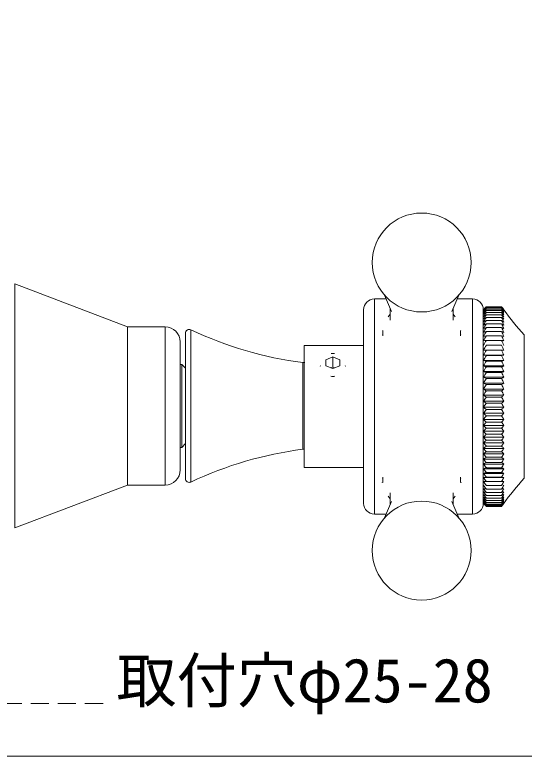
# Model space of a CAD drawing. Units: millimetres, scale not verified. Extents: x -354 to 426, y -525 to 245.
# Drawn here: x -119.4 to -51.7, y -101.2 to -2.8 of the extents above; entities that cross this region are included whole.
import ezdxf
from ezdxf.enums import TextEntityAlignment as Align

# ---------------------------------------------------------------- set-up
doc = ezdxf.new("R2010")
doc.units = ezdxf.units.MM
doc.header["$LTSCALE"] = 2
doc.linetypes.add('DASHED1', pattern=[1.8, 1.2, -0.6])
doc.layers.add('0-0_0', color=7, linetype='Continuous', lineweight=18)
doc.layers.add('1-4_02___PRT_ALL_AXES', color=7, linetype='Continuous', lineweight=18)
doc.styles.add('ＭＳ ゴシック', font='')
doc.styles.get('ＭＳ ゴシック').set_extended_font_data('MS Gothic')

# ---------------------------------------------------------------- blocks, each defined once
blk = doc.blocks.new('D110')
at = {"layer": '0-0_0', "color": 3}
blk.add_line((989.019, 162.869), (1193.209, 162.869), dxfattribs=at)

msp = doc.modelspace()

# ---------------------------------------------------------------- linework, layer by layer
at = {"layer": '0-0_0'}
for p, q in [((-70.207, -40.03), (-69.294, -42.187)), ((-60.352, -40.03), (-61.265, -42.187)), ((-69.999, -40.521), (-71.565, -40.521)), ((-71.565, -40.521), (-71.565, -69.092)), ((-58.517, -40.521), (-60.56, -40.521)), ((-58.517, -40.521), (-58.517, -69.092)), ((-72.994, -41.95), (-72.994, -67.664)), ((-69.47, -41.772), (-69.47, -43.358)), ((-61.089, -41.772), (-61.089, -43.358)), ((-57.089, -41.95), (-57.017, -41.878)), ((-57.017, -41.878), (-57.089, -41.95)), ((-57.089, -41.95), (-57.089, -67.664)), ((-57.024, -42.141), (-57.089, -42.195)), ((-57.037, -42.002), (-57.033, -41.998)), ((-56.681, -41.599), (-56.733, -41.647)), ((-56.733, -41.657), (-56.681, -41.599)), ((-56.681, -41.548), (-54.66, -41.548)), ((-54.66, -41.599), (-56.681, -41.599)), ((-56.681, -41.703), (-54.66, -41.703)), ((-56.681, -41.858), (-54.66, -41.858)), ((-56.681, -42.064), (-54.66, -42.064)), ((-56.681, -42.32), (-54.66, -42.32)), ((-54.611, -41.665), (-54.66, -41.599)), ((-54.585, -41.797), (-54.66, -41.703)), ((-54.607, -41.623), (-54.587, -41.65)), ((-54.423, -41.877), (-54.371, -41.95)), ((-69.47, -42.564), (-69.733, -42.887)), ((-61.089, -42.564), (-60.826, -42.887)), ((-56.681, -42.626), (-54.66, -42.626)), ((-56.681, -42.98), (-54.66, -42.98)), ((-99.369, -44.226), (-104.369, -44.226)), ((-99.369, -65.226), (-99.369, -44.226)), ((-56.681, -43.381), (-54.66, -43.381)), ((-56.681, -43.826), (-54.66, -43.826)), ((-96.669, -45.068), (-96.669, -64.379)), ((-95.956, -44.616), (-95.956, -64.832)), ((-70.422, -44.705), (-70.422, -45.41)), ((-60.137, -44.705), (-60.137, -45.41)), ((-56.681, -44.315), (-54.66, -44.315)), ((-56.681, -44.846), (-54.66, -44.846)), ((-97.369, -63.226), (-97.369, -46.226)), ((-56.681, -45.415), (-54.66, -45.415)), ((-56.681, -46.022), (-54.66, -46.022)), ((-51.66, -64.33), (-51.66, -45.283)), ((-72.994, -46.712), (-80.898, -46.712)), ((-80.898, -46.712), (-80.898, -62.902)), ((-56.681, -46.663), (-54.66, -46.663)), ((-77.089, -48.219), (-78.041, -48.608)), ((-76.137, -48.608), (-77.089, -48.219)), ((-77.089, -48.219), (-77.089, -49.566)), ((-54.371, -47.326), (-57.089, -47.326)), ((-56.681, -47.337), (-57.089, -47.326)), ((-54.371, -47.997), (-57.089, -47.997)), ((-56.681, -47.337), (-54.66, -47.337)), ((-56.681, -48.04), (-54.66, -48.04)), ((-54.371, -47.326), (-54.66, -47.337)), ((-81.069, -48.976), (-81.069, -60.474)), ((-78.041, -48.608), (-78.041, -49.386)), ((-76.137, -49.386), (-76.137, -48.608)), ((-54.371, -48.696), (-57.089, -48.696)), ((-56.681, -48.77), (-54.66, -48.77)), ((-97.369, -49.226), (-97.169, -49.226)), ((-96.669, -49.726), (-97.169, -49.226)), ((-97.169, -49.226), (-97.169, -60.226)), ((-78.041, -49.386), (-77.089, -49.774)), ((-77.089, -49.566), (-77.344, -49.67)), ((-77.089, -49.774), (-76.137, -49.386)), ((-76.834, -49.67), (-77.089, -49.566)), ((-54.371, -49.418), (-57.089, -49.418)), ((-54.371, -50.162), (-57.089, -50.162)), ((-56.681, -49.523), (-54.66, -49.523)), ((-96.67, -64.38), (-96.669, -50.341)), ((-54.371, -50.924), (-57.089, -50.924)), ((-56.681, -50.298), (-54.66, -50.298)), ((-56.681, -51.09), (-54.66, -51.09)), ((-54.371, -51.701), (-57.089, -51.701)), ((-56.681, -51.897), (-54.66, -51.897)), ((-54.371, -52.49), (-57.089, -52.49)), ((-56.681, -52.715), (-54.66, -52.715)), ((-54.371, -53.289), (-57.089, -53.289)), ((-54.371, -54.094), (-57.089, -54.094)), ((-56.681, -53.542), (-54.66, -53.542)), ((-54.371, -54.901), (-57.089, -54.901)), ((-56.681, -54.374), (-54.66, -54.374)), ((-54.371, -55.708), (-57.089, -55.708)), ((-56.681, -55.207), (-54.66, -55.207)), ((-56.681, -56.039), (-54.66, -56.039)), ((-54.371, -56.512), (-57.089, -56.512)), ((-56.681, -56.865), (-54.66, -56.865)), ((-54.371, -57.309), (-57.089, -57.309)), ((-56.681, -57.684), (-54.66, -57.684)), ((-54.371, -58.096), (-57.089, -58.096)), ((-54.371, -58.87), (-57.089, -58.87)), ((-56.681, -58.492), (-54.66, -58.492)), ((-96.669, -59.726), (-97.169, -60.226)), ((-54.371, -59.627), (-57.089, -59.627)), ((-56.681, -59.284), (-54.66, -59.284)), ((-97.369, -60.226), (-97.169, -60.226)), ((-54.371, -60.366), (-57.089, -60.366)), ((-56.681, -60.06), (-54.66, -60.06)), ((-56.681, -60.814), (-54.66, -60.814)), ((-54.371, -61.083), (-57.089, -61.083)), ((-54.371, -61.776), (-57.089, -61.776)), ((-56.681, -61.545), (-54.66, -61.545)), ((-72.994, -62.902), (-80.898, -62.902)), ((-54.371, -62.44), (-57.089, -62.44)), ((-56.681, -62.249), (-54.66, -62.249)), ((-56.681, -62.924), (-54.66, -62.924)), ((-54.371, -63.075), (-57.089, -63.075)), ((-54.371, -63.677), (-57.089, -63.677)), ((-56.681, -63.567), (-54.66, -63.567)), ((-70.422, -64.908), (-70.422, -64.204)), ((-60.137, -64.908), (-60.137, -64.204)), ((-54.371, -64.244), (-57.089, -64.244)), ((-54.371, -64.773), (-57.089, -64.773)), ((-56.681, -64.175), (-54.66, -64.175)), ((-56.681, -64.746), (-54.66, -64.746)), ((-99.369, -65.226), (-104.369, -65.226)), ((-56.681, -65.278), (-54.66, -65.278)), ((-56.681, -65.769), (-54.66, -65.769)), ((-69.47, -67.049), (-69.733, -66.727)), ((-69.47, -67.842), (-69.47, -66.255)), ((-61.089, -67.842), (-61.089, -66.255)), ((-61.089, -67.049), (-60.826, -66.727)), ((-56.681, -66.216), (-54.66, -66.216)), ((-56.681, -66.618), (-54.66, -66.618)), ((-70.207, -69.584), (-69.294, -67.426)), ((-60.352, -69.584), (-61.265, -67.426)), ((-56.988, -67.566), (-57.089, -67.454)), ((-57.089, -67.664), (-57.017, -67.736)), ((-56.681, -67.906), (-56.759, -67.82)), ((-56.681, -66.974), (-54.66, -66.974)), ((-56.681, -67.282), (-54.66, -67.282)), ((-56.681, -67.54), (-54.66, -67.54)), ((-56.681, -67.749), (-54.66, -67.749)), ((-56.681, -67.906), (-54.66, -67.906)), ((-56.681, -68.011), (-56.734, -67.955)), ((-56.734, -67.965), (-56.681, -68.011)), ((-56.681, -68.065), (-56.708, -68.037)), ((-56.681, -68.011), (-54.66, -68.011)), ((-56.681, -68.065), (-54.66, -68.065)), ((-54.66, -68.011), (-54.609, -67.947)), ((-69.999, -69.092), (-71.565, -69.092)), ((-58.517, -69.092), (-60.56, -69.092))]:
    msp.add_line(p, q, dxfattribs=at)
at = {"layer": '0-0_0', "lineweight": 15}
for p, q in [((-81.069, -48.976), (-80.817, -48.976)), ((-81.069, -60.474), (-80.892, -60.474))]:
    msp.add_line(p, q, dxfattribs=at)
at = {"layer": '0-0_0'}
for points in [[(-57.089, -41.981), (-57.077, -41.968), (-57.073, -41.964)], [(-57.073, -41.966), (-57.077, -41.97), (-57.089, -41.981)], [(-57.033, -42.013), (-57.036, -42.016), (-57.048, -42.027), (-57.089, -42.063)], [(-56.759, -41.629), (-56.707, -41.575), (-56.681, -41.548)], [(-54.66, -41.548), (-54.637, -41.583), (-54.589, -41.654)], [(-57.089, -67.574), (-57.055, -67.603), (-57.049, -67.608), (-57.045, -67.611)], [(-57.044, -67.622), (-57.048, -67.618), (-57.089, -67.574)], [(-57.089, -67.644), (-57.083, -67.65), (-57.079, -67.653)], [(-57.079, -67.654), (-57.083, -67.65), (-57.089, -67.644)], [(-54.586, -67.956), (-54.635, -68.028), (-54.66, -68.065)]]:
    msp.add_lwpolyline(points, dxfattribs=at)
at = {"layer": '0-0_0', "color": 4, "linetype": 'DASHED1', "lineweight": 9}
msp.add_lwpolyline([(-142.431, -98.358), (-142.431, -94.251), (-107.059, -94.251)], dxfattribs=at)
at = {"layer": '0-0_0'}
for centre in [(-65.279, -35.683), (-65.279, -73.931)]:
    msp.add_circle(centre, 6.571, dxfattribs=at)
for centre, radius, start, end in [((28.931, 5.474), 188.95, 92.81566, 182.63721), ((-71.565, -41.95), 1.429, 90, 180), ((-58.517, -41.95), 1.429, 0, 90), ((-37.679, -57.842), 24.931, 139.92858, 141.12584), ((-36.243, -58.315), 26.241, 141.15779, 142.60024), ((-40.082, -56.62), 22.386, 139.23346, 139.43873), ((-34.988, -58.736), 27.36, 142.45651, 143.88121), ((-17.629, -93.289), 64.413, 127.3207, 127.77823), ((-33.791, -59.209), 28.447, 143.5794, 144.98645), ((-19.897, -94.839), 64.119, 125.00699, 125.45311), ((-11.138, -90.612), 66.907, 132.95893, 133.35862), ((-40.214, -57.452), 22.893, 136.27514, 137.42685), ((-38.768, -57.755), 24.122, 138.13698, 139.21735), ((-12.607, -91.953), 66.84, 131.25375, 131.6558), ((-14.917, -92.705), 65.801, 129.39872, 129.78612), ((-41.354, -57.544), 22.153, 134.05337, 134.99484), ((-8.249, -91.074), 69.271, 134.44813, 134.74928), ((-35.038, -60.065), 28.383, 139.68889, 139.9286), ((-101.927, -71.357), 55.853, 31.63257, 32.19336), ((-110.053, -72.999), 63.546, 28.80872, 29.34488), ((-118.244, -75.075), 71.524, 26.74518, 27.2551), ((-105.684, -71.952), 59.316, 30.10992, 30.66179), ((-0.215, 4.437), 71.467, 220.37466, 220.73101), ((-114.283, -74.056), 67.664, 27.69525, 28.21724), ((-4.614, 3.782), 67.871, 222.49181, 222.85174), ((-8.836, 3.372), 64.712, 224.91765, 225.27888), ((10.28, 7.213), 81.24, 216.98847, 217.26811), ((-94.871, -68.679), 48.508, 33.39309, 33.85669), ((-94.356, -70.459), 49.108, 35.59366, 35.92075), ((14.232, 7.659), 84.661, 215.62157, 215.87156), ((6.495, 7.009), 78.184, 218.6266, 218.87642), ((-24.988, -20.822), 36.191, 215.71872, 222.52451), ((-32.67, -59.726), 29.478, 144.54275, 145.93298), ((-22.062, -97.09), 64.535, 122.442, 122.87204), ((-31.46, -60.402), 30.653, 145.36527, 146.73012), ((-24.088, -100.323), 65.958, 119.61382, 120.02212), ((-12.249, 3.975), 63.011, 227.69485, 228.04916), ((-125.271, -77.042), 78.396, 25.26173, 25.75221), ((-121.895, -76.059), 75.088, 25.93916, 26.43881), ((-16.061, 4.451), 61.152, 230.86102, 231.20925), ((-99.369, -46.226), 2, 0, 90), ((-30.473, -61.025), 31.595, 146.0501, 147.39801), ((-25.944, -104.991), 68.852, 116.51485, 116.89472), ((-29.676, -61.627), 32.344, 146.60833, 147.94471), ((-27.6, -111.861), 73.99, 113.14397, 113.48785), ((-19.545, 5.78), 60.414, 234.46141, 234.79751), ((-128.318, -78.014), 81.393, 24.70017, 25.18259), ((-130.942, -78.944), 83.977, 24.24415, 24.71995), ((-22.65, 8.479), 61.323, 238.53369, 238.84971), ((-96.169, -45.068), 0.5, 64.75337, 179.99698), ((-74.63, 0.608), 50, 244.75336, 262.60124), ((-67.919, -44.705), 2.599, 179.73457, 180.00006), ((-67.91, -44.705), 2.607, 180.00007, 180.23448), ((-67.806, -45.728), 2.712, 165.10536, 169.89508), ((-62.762, -45.73), 2.722, 10.11245, 14.88594), ((-62.64, -44.705), 2.599, 359.99994, 0.26549), ((-62.649, -44.705), 2.607, 359.76557, 359.99993), ((-29.018, -62.246), 32.966, 147.0493, 148.37621), ((-29.031, -122.358), 82.797, 109.50899, 109.80866), ((-28.508, -62.878), 33.45, 147.37891, 148.69855), ((-30.214, -139.458), 98.245, 105.6289, 105.87601), ((-25.343, 13.481), 64.806, 243.10307, 243.38919), ((-133.091, -79.821), 86.093, 23.8857, 24.35632), ((-27.564, 22.805), 72.875, 248.17246, 248.417), ((-134.778, -80.66), 87.758, 23.61888, 24.08546), ((-31.129, -170.608), 127.774, 101.53556, 101.72226), ((-28.155, -63.518), 33.785, 147.60153, 148.91617), ((-27.964, -64.162), 33.967, 147.72008, 149.03203), ((-31.764, -241.23), 196.792, 97.27409, 97.3938), ((-136.562, -82.155), 89.518, 23.34356, 23.80604), ((-29.278, 41.445), 90.493, 253.71077, 253.9013), ((-135.967, -81.451), 88.935, 23.43921, 23.90294), ((-30.471, 86.339), 134.553, 259.64338, 259.76844), ((-27.938, -64.809), 33.992, 147.73612, 149.04769), ((-136.626, -82.802), 89.579, 23.33058, 23.79299), ((-77.089, -50.252), 2.486, 89.99977, 95.48961), ((-77.089, -50.247), 2.481, 84.50442, 90.00561), ((-28.077, -65.455), 33.859, 147.64984, 148.96339), ((-28.38, -66.098), 33.571, 147.46013, 148.77796), ((-136.22, -83.417), 89.184, 23.40025, 23.86341), ((-135.214, -83.937), 88.19, 23.55329, 24.01881), ((-28.841, -66.736), 33.133, 147.1645, 148.4889), ((-31.359, 91.769), 142.802, 259.62001, 259.78631), ((-133.652, -84.372), 86.644, 23.79227, 24.26162), ((-29.711, -145.484), 99.881, 104.29375, 104.46488), ((-77.83, -48.967), 1.028, 206.02719, 206.71642), ((-76.347, -48.967), 1.028, 333.28202, 333.97283), ((-29.454, -67.368), 32.554, 146.75905, 148.09223), ((-29.43, 32.024), 86.715, 251.39959, 251.68365), ((-30.53, 52.584), 105.403, 255.40579, 255.63473), ((-28.155, -121.808), 76.99, 109.90829, 110.13718), ((-131.676, -84.776), 84.701, 24.12149, 24.59546), ((-26.085, -110.588), 66.719, 115.08465, 115.35897), ((-30.208, -67.994), 31.843, 146.23835, 147.58243), ((-28.074, 19.604), 76.263, 247.63821, 247.96912), ((-31.092, -68.614), 31.014, 145.59538, 146.95233), ((-129.219, -85.106), 82.284, 24.54619, 25.02618), ((-23.54, -104.805), 62.078, 119.7786, 120.08637), ((-126.26, -85.336), 79.368, 25.07352, 25.56137), ((-26.486, 11.448), 70.173, 244.14459, 244.51402), ((-32.337, -69.061), 29.787, 144.81446, 146.19968), ((-20.559, -101.863), 60.494, 123.98206, 124.31279), ((-122.988, -85.533), 76.158, 25.71336, 26.21), ((-24.69, 5.789), 66.68, 240.92932, 241.32946), ((-33.43, -69.671), 28.777, 143.89824, 145.29989), ((-17.185, -100.583), 60.792, 127.71253, 128.05762), ((-119.409, -85.684), 72.659, 26.47744, 26.98407), ((-22.714, 1.707), 64.856, 237.99297, 238.41685), ((-34.605, -70.282), 27.705, 142.82705, 144.24616), ((-20.589, -1.325), 64.162, 235.32875, 235.77037), ((-10.082, -100.133), 63.884, 133.89016, 134.25089), ((-13.47, -100.336), 62.34, 131.00272, 131.3556), ((-115.48, -85.743), 68.818, 27.38013, 27.89878), ((-36.524, -70.381), 25.74, 142.40761, 143.03121), ((-18.35, -3.633), 64.258, 232.92487, 233.37926), ((-34.924, -71.616), 27.761, 141.60378, 142.40209), ((-116.624, -88.663), 70.819, 28.67776, 28.95922), ((-5.917, -101.009), 66.886, 136.42142, 136.78172), ((-105.485, -82.567), 58.12, 28.42503, 28.6752), ((-37.127, -71.525), 25.468, 140.15523, 141.60942), ((-16.031, -5.426), 64.916, 230.76659, 231.22975), ((-38.434, -72.174), 24.358, 138.51539, 139.985), ((-107.143, -85.784), 60.74, 29.68005, 30.22602), ((-1.628, -102.152), 70.278, 138.63409, 138.99186), ((-102.842, -85.783), 56.624, 31.12758, 31.68871), ((-13.668, -6.847), 65.969, 228.83782, 229.30661), ((-39.744, -72.859), 23.295, 136.64179, 138.12322), ((2.743, -103.485), 73.949, 140.56502, 140.91885), ((-99.797, -86.612), 54.057, 32.82498, 33.38579), ((-41.037, -73.6), 22.317, 134.5073, 135.99452), ((-11.694, -8.424), 66.711, 227.12015, 227.59628), ((7.177, -104.969), 77.844, 142.24707, 142.59584), ((-95.404, -86.612), 49.969, 34.79823, 35.3747), ((-9.372, -9.366), 68.202, 225.6019, 226.07945), ((-42.292, -74.427), 21.471, 132.08204, 133.56585), ((-7.118, -10.163), 69.781, 224.26621, 224.74389), ((11.492, -106.462), 81.715, 143.70838, 144.05211), ((-91.144, -86.687), 46.109, 37.10659, 37.6978), ((15.677, -107.966), 85.54, 144.9736, 145.31228), ((-43.489, -75.382), 20.813, 129.33433, 130.80135), ((-4.967, -10.854), 71.383, 223.09957, 223.57651), ((-87.075, -86.887), 42.575, 39.81215, 40.41575), ((19.74, -109.496), 89.327, 146.06371, 146.39718), ((-74.636, -110.058), 50, 97.39272, 115.23932), ((-44.61, -76.534), 20.423, 126.23221, 127.6638), ((-2.954, -11.469), 72.949, 222.08993, 222.56559), ((-45.636, -77.987), 20.418, 122.74624, 124.1175), ((23.491, -110.939), 92.845, 146.99593, 147.32478), ((-83.265, -87.3), 39.501, 42.98891, 43.60018), ((-79.778, -88.066), 37.061, 46.72235, 47.33296), ((-1.11, -12.031), 74.43, 221.22669, 221.70079), ((-46.553, -79.927), 20.988, 118.85367, 120.13272), ((0.536, -12.558), 75.783, 220.50076, 220.97321), ((26.899, -112.292), 96.058, 147.78495, 148.10974), ((-76.666, -89.412), 35.508, 51.10576, 51.7024), ((30.006, -113.597), 99.02, 148.44304, 148.76401), ((-47.344, -82.695), 22.477, 114.54419, 115.69233), ((1.958, -13.061), 76.973, 219.90444, 220.37532), ((-47.999, -87.005), 25.599, 109.82687, 110.80019), ((32.678, -114.787), 101.577, 148.97987, 149.29764), ((-73.976, -91.76), 35.27, 56.23061, 56.79352), ((-71.752, -95.995), 37.227, 62.16736, 62.66917), ((-99.369, -63.226), 2, 270, 0), ((3.134, -13.552), 77.97, 219.43145, 219.90092), ((-48.505, -94.649), 32.14, 104.73707, 105.49013), ((4.044, -14.037), 78.749, 219.07677, 219.54512), ((36.53, -116.754), 105.263, 149.7194, 150.03282), ((34.836, -115.825), 103.637, 149.40324, 149.7186), ((-70.032, -104.334), 43.57, 68.93387, 69.34056), ((-96.169, -64.379), 0.5, 180.05199, 295.23932), ((-67.919, -64.908), 2.599, 179.99994, 180.26577), ((-67.91, -64.908), 2.607, 179.76531, 179.99993), ((-67.806, -63.885), 2.712, 190.11018, 194.89461), ((-62.762, -63.883), 2.722, 345.11407, 349.88077), ((-62.649, -64.908), 2.607, 0.00007, 0.23471), ((-62.64, -64.908), 2.599, 359.73423, 0.00006), ((-48.856, -111.743), 48.207, 99.3413, 99.83286), ((-49.046, -181.635), 117.138, 93.73704, 93.93697), ((5.016, -15.003), 79.587, 218.70864, 219.17573), ((4.675, -14.519), 79.292, 218.83668, 219.30421), ((37.744, -117.571), 106.438, 149.93285, 150.2448), ((-68.193, -209.267), 145.153, 84.53609, 84.65067), ((-68.84, -124.307), 61.782, 76.45583, 76.73134), ((38.369, -118.217), 107.037, 150.0464, 150.35768), ((-24.988, -88.792), 36.191, 137.47549, 144.42357), ((5.062, -15.487), 79.627, 218.69131, 219.15834), ((4.813, -15.97), 79.412, 218.78451, 219.25187), ((-48.934, -7.699), 58.584, 261.99799, 262.40056), ((38.441, -118.715), 107.103, 150.06174, 150.37297), ((38.007, -119.092), 106.692, 149.97914, 150.29079), ((-68.578, 6.998), 74.086, 280.82778, 281.05541), ((4.272, -16.448), 78.945, 218.98922, 219.45727), ((-48.633, -31.554), 35.584, 256.25247, 256.92751), ((3.449, -16.917), 78.239, 219.30759, 219.77668), ((-48.174, -40.845), 27.141, 250.82399, 251.733), ((2.355, -17.369), 77.308, 219.74297, 220.21338), ((-47.565, -45.608), 23.229, 245.79539, 246.89356), ((36.994, -119.301), 105.717, 149.79734, 150.11014), ((-71.157, -31.754), 38.57, 295.3211, 295.79696), ((33.339, -119.238), 102.193, 149.12451, 149.44171), ((-69.599, -21.335), 47.302, 288.41062, 288.77995), ((35.414, -119.339), 104.19, 149.51377, 149.82848), ((-73.228, -36.614), 35.588, 301.44874, 301.99572), ((-71.565, -67.664), 1.429, 180, 270), ((-58.517, -67.664), 1.429, 270, 0), ((1.008, -17.794), 76.176, 220.29996, 220.77191), ((-46.815, -48.367), 21.333, 241.21156, 242.45399), ((-0.57, -18.179), 74.87, 220.98445, 221.45804), ((-45.937, -50.054), 20.523, 237.08482, 238.43091), ((-45.873, -52.356), 18.808, 233.39104, 233.60822), ((-42.735, -52.108), 21.152, 227.29985, 228.56078), ((-6.521, -19.011), 70.159, 223.89397, 224.32959), ((-43.726, -51.564), 20.854, 230.30676, 231.59428), ((-4.08, -18.542), 72.209, 222.82032, 223.18147), ((-44.803, -50.903), 20.612, 233.61189, 234.81297), ((-41.354, -52.07), 22.153, 225.00516, 225.94663), ((-1.723, -17.939), 74.277, 221.92356, 222.18697), ((20.699, -117.504), 90.159, 146.37199, 146.70507), ((-85.864, -40.434), 41.574, 318.63883, 319.24521), ((30.863, -119.041), 99.833, 148.62412, 148.94413), ((-75.77, -39.045), 35.256, 306.78098, 307.36964), ((27.992, -118.739), 97.115, 148.00525, 148.32849), ((-78.743, -40.193), 36.44, 311.36821, 311.97654), ((24.716, -118.307), 94.026, 147.25861, 147.58565), ((-82.121, -40.565), 38.64, 315.29126, 315.90369), ((-89.112, -40.594), 44.03, 321.59452, 322.09494), ((20.85, -119.652), 91.45, 145.34028, 145.57783), ((-94.378, -39.139), 49.134, 324.08427, 324.40628)]:
    msp.add_arc(centre, radius, start, end, dxfattribs=at)
at = {"layer": '0-0_0', "color": 2}
for centre, start, end in [((-77.085, -48.379), 263.32006, 269.91537), ((-77.092, -48.379), 270.08449, 276.67116)]:
    msp.add_arc(centre, 2.424, start, end, dxfattribs=at)
at = {"layer": '1-4_02___PRT_ALL_AXES'}
for p, q in [((-119.352, -70.927), (-119.352, -38.525)), ((-104.369, -44.226), (-119.352, -38.525)), ((-104.369, -65.226), (-104.369, -44.226)), ((-104.369, -44.226), (-99.369, -44.226)), ((-97.369, -49.226), (-97.169, -49.226)), ((-97.369, -60.226), (-97.169, -60.226)), ((-104.369, -65.226), (-119.352, -70.927)), ((-104.369, -65.226), (-99.369, -65.226))]:
    msp.add_line(p, q, dxfattribs=at)

# ---------------------------------------------------------------- block references
at = {"layer": '0-0_0'}
msp.add_blockref('D110', (-1116.663, -264.099), dxfattribs=at)

# ---------------------------------------------------------------- texts
at = {"layer": '0-0_0', "style": 'ＭＳ ゴシック'}
msp.add_text('取付穴φ25-28', height=5.865, dxfattribs=at).set_placement((-105.859, -95.86), align=Align.BOTTOM_LEFT)

doc.saveas('drawing.dxf')
